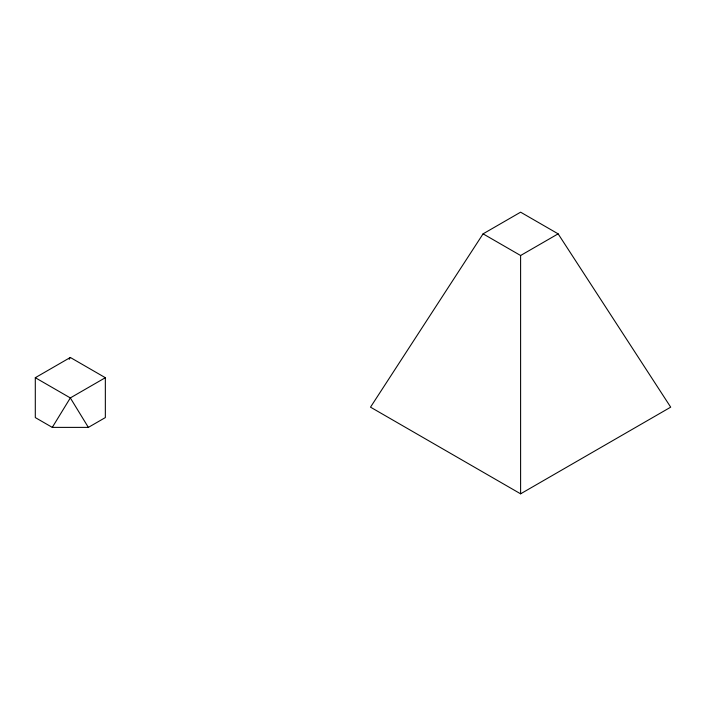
<?xml version="1.0" encoding="UTF-8"?>
<svg xmlns="http://www.w3.org/2000/svg" width="706" height="706" viewBox="0 0 706 706"><rect width="100%" height="100%" fill="white"/><g stroke="black" fill="none" stroke-linecap="round" stroke-linejoin="round"><path stroke-width="1.06" d="M69.197 359.319L70.326 357.474L105.344 377.701L105.344 417.581L88.365 427.386L52.279 427.386L35.3 417.581L35.3 377.701L70.326 357.474M52.279 427.386L70.326 397.919L105.344 377.701M483.08 233.845L370.509 407.159L520.604 493.821L670.7 407.159L558.128 233.845L520.604 212.179L483.08 233.845L520.604 255.51L558.128 233.845M35.3 377.701L70.326 397.919L88.365 427.386M520.604 255.51L520.604 493.821"/></g></svg>
